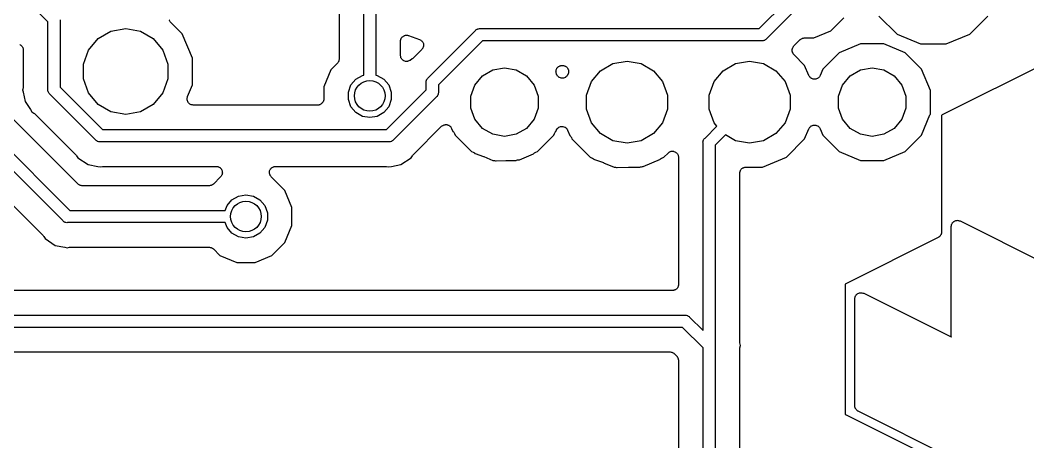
# Model space of a CAD drawing. Extents: x 240.1 to 314.9, y -176.2 to -102.8.
# Drawn here: x 273.17 to 294.06, y -141.66 to -132.92 of the extents above; entities that cross this region are included whole.
import ezdxf

# ---------------------------------------------------------------- set-up
doc = ezdxf.new("R2010")
doc.units = 0
doc.header["$MEASUREMENT"] = 0
doc.layers.add('BLACK', color=7, linetype='CONTINUOUS')

msp = doc.modelspace()

# ---------------------------------------------------------------- linework, layer by layer
at = {"layer": 'BLACK', "linetype": 'CONTINUOUS'}
for p, q in [((279.785, -131.889), (279.785, -133.725)), ((280.293, -134.061), (280.293, -131.82)), ((280.547, -131.867), (280.547, -134.061)), ((288.491, -133.096), (289.038, -132.549)), ((273.748, -132.958), (273.54, -132.75)), ((289.221, -132.725), (288.638, -133.309)), ((273.748, -134.354), (273.748, -132.958)), ((274.002, -132.911), (274.002, -134.307)), ((276.266, -132.923), (276.261, -132.916)), ((276.269, -132.931), (276.266, -132.923)), ((276.278, -132.941), (276.269, -132.931)), ((276.286, -132.952), (276.278, -132.941)), ((276.535, -133.201), (276.286, -132.952)), ((289.973, -133.141), (290.24, -132.874)), ((290.97, -132.835), (291.345, -133.21)), ((292.855, -133.21), (293.23, -132.835)), ((274.789, -133.303), (275.057, -133.149)), ((275.057, -133.149), (275.361, -133.095)), ((275.361, -133.095), (275.666, -133.149)), ((275.666, -133.149), (275.933, -133.303)), ((276.746, -133.71), (276.535, -133.201)), ((281.629, -134.116), (282.608, -133.137)), ((282.608, -133.137), (282.619, -133.124)), ((282.619, -133.124), (282.634, -133.116)), ((282.634, -133.116), (282.647, -133.106)), ((282.647, -133.106), (282.653, -133.105)), ((282.653, -133.105), (282.658, -133.102)), ((282.658, -133.102), (282.674, -133.099)), ((282.674, -133.099), (282.691, -133.095)), ((282.691, -133.095), (282.708, -133.096)), ((282.708, -133.096), (288.491, -133.096)), ((289.622, -133.286), (289.973, -133.141)), ((291.345, -133.21), (291.835, -133.413)), ((292.365, -133.413), (292.855, -133.21)), ((273.167, -133.427), (273.177, -133.431)), ((273.177, -133.431), (273.186, -133.438)), ((274.591, -133.54), (274.789, -133.303)), ((275.933, -133.303), (276.132, -133.54)), ((281.055, -133.359), (281.057, -133.348)), ((281.055, -133.65), (281.055, -133.359)), ((281.057, -133.337), (281.061, -133.327)), ((281.057, -133.348), (281.057, -133.337)), ((281.061, -133.327), (281.063, -133.316)), ((281.063, -133.316), (281.068, -133.306)), ((281.068, -133.306), (281.072, -133.296)), ((281.072, -133.296), (281.079, -133.287)), ((281.079, -133.287), (281.085, -133.277)), ((281.085, -133.277), (281.093, -133.27)), ((281.093, -133.27), (281.1, -133.262)), ((281.1, -133.262), (281.11, -133.256)), ((281.11, -133.256), (281.118, -133.249)), ((281.118, -133.249), (281.129, -133.245)), ((281.129, -133.245), (281.138, -133.24)), ((281.138, -133.24), (281.149, -133.238)), ((281.149, -133.238), (281.16, -133.234)), ((281.16, -133.234), (281.171, -133.234)), ((281.171, -133.234), (281.182, -133.232)), ((281.182, -133.232), (281.193, -133.234)), ((281.193, -133.234), (281.204, -133.234)), ((281.204, -133.234), (281.214, -133.238)), ((281.214, -133.238), (281.225, -133.24)), ((281.225, -133.24), (281.45, -133.321)), ((281.45, -133.321), (281.465, -133.329)), ((281.465, -133.329), (281.48, -133.336)), ((281.48, -133.336), (281.484, -133.34)), ((281.484, -133.34), (281.488, -133.343)), ((281.488, -133.343), (281.499, -133.356)), ((281.499, -133.356), (281.511, -133.367)), ((281.511, -133.367), (281.513, -133.372)), ((281.513, -133.372), (281.517, -133.377)), ((281.517, -133.377), (281.523, -133.392)), ((281.523, -133.392), (281.53, -133.407)), ((281.53, -133.407), (281.53, -133.413)), ((281.53, -133.413), (281.532, -133.418)), ((281.532, -133.418), (281.532, -133.435)), ((282.755, -133.35), (281.842, -134.263)), ((288.538, -133.35), (282.755, -133.35)), ((288.555, -133.351), (288.538, -133.35)), ((288.572, -133.347), (288.555, -133.351)), ((288.588, -133.344), (288.572, -133.347)), ((288.593, -133.341), (288.588, -133.344)), ((288.599, -133.34), (288.593, -133.341)), ((288.612, -133.33), (288.599, -133.34)), ((288.627, -133.322), (288.612, -133.33)), ((288.638, -133.309), (288.627, -133.322)), ((289.209, -133.456), (289.341, -133.324)), ((289.341, -133.324), (289.346, -133.32)), ((289.346, -133.32), (289.349, -133.316)), ((289.349, -133.316), (289.364, -133.308)), ((289.364, -133.308), (289.377, -133.298)), ((289.377, -133.298), (289.383, -133.297)), ((289.383, -133.297), (289.388, -133.294)), ((289.388, -133.294), (289.404, -133.291)), ((289.404, -133.291), (289.42, -133.287)), ((289.42, -133.287), (289.426, -133.287)), ((289.426, -133.287), (289.431, -133.286)), ((289.431, -133.286), (289.622, -133.286)), ((290.59, -133.413), (290.147, -133.597)), ((291.07, -133.413), (290.59, -133.413)), ((291.513, -133.597), (291.07, -133.413)), ((291.835, -133.413), (292.365, -133.413)), ((273.186, -133.438), (273.195, -133.443)), ((273.195, -133.443), (273.202, -133.452)), ((273.202, -133.452), (273.211, -133.459)), ((273.211, -133.459), (273.216, -133.468)), ((273.216, -133.468), (273.223, -133.477)), ((273.223, -133.477), (273.227, -133.487)), ((273.227, -133.487), (273.233, -133.497)), ((273.233, -133.497), (273.235, -133.508)), ((273.235, -133.508), (273.239, -133.518)), ((273.239, -133.518), (273.239, -133.53)), ((273.239, -133.53), (273.24, -133.54)), ((273.24, -133.54), (273.24, -134.285)), ((274.485, -133.83), (274.591, -133.54)), ((276.132, -133.54), (276.238, -133.83)), ((281.497, -133.53), (281.319, -133.708)), ((281.506, -133.516), (281.497, -133.53)), ((281.517, -133.504), (281.506, -133.516)), ((281.519, -133.498), (281.517, -133.504)), ((281.522, -133.494), (281.519, -133.498)), ((281.526, -133.478), (281.522, -133.494)), ((281.532, -133.462), (281.526, -133.478)), ((281.532, -133.435), (281.534, -133.451)), ((281.534, -133.451), (281.532, -133.457)), ((281.532, -133.457), (281.532, -133.462)), ((289.173, -133.535), (289.175, -133.524)), ((289.173, -133.546), (289.173, -133.535)), ((289.173, -133.557), (289.173, -133.546)), ((289.175, -133.567), (289.173, -133.557)), ((289.175, -133.524), (289.176, -133.513)), ((289.176, -133.578), (289.175, -133.567)), ((289.176, -133.513), (289.181, -133.503)), ((289.181, -133.589), (289.176, -133.578)), ((289.181, -133.503), (289.184, -133.492)), ((289.184, -133.599), (289.181, -133.589)), ((289.184, -133.492), (289.19, -133.483)), ((289.19, -133.608), (289.184, -133.599)), ((289.19, -133.483), (289.195, -133.473)), ((289.195, -133.618), (289.19, -133.608)), ((289.195, -133.473), (289.203, -133.465)), ((289.203, -133.626), (289.195, -133.618)), ((289.203, -133.465), (289.209, -133.456)), ((289.209, -133.635), (289.203, -133.626)), ((289.431, -133.857), (289.209, -133.635)), ((290.147, -133.597), (289.807, -133.937)), ((291.853, -133.937), (291.513, -133.597)), ((274.485, -134.14), (274.485, -133.83)), ((276.238, -133.83), (276.238, -134.14)), ((276.746, -134.26), (276.746, -133.71)), ((279.748, -133.815), (279.613, -133.95)), ((279.751, -133.811), (279.748, -133.815)), ((279.755, -133.807), (279.751, -133.811)), ((279.764, -133.793), (279.755, -133.807)), ((279.773, -133.779), (279.764, -133.793)), ((279.775, -133.774), (279.773, -133.779)), ((279.777, -133.769), (279.775, -133.774)), ((279.78, -133.752), (279.777, -133.769)), ((279.785, -133.736), (279.78, -133.752)), ((279.785, -133.725), (279.784, -133.731)), ((279.784, -133.731), (279.785, -133.736)), ((281.056, -133.654), (281.055, -133.65)), ((281.055, -133.658), (281.056, -133.654)), ((281.06, -133.675), (281.055, -133.658)), ((281.063, -133.693), (281.06, -133.675)), ((281.065, -133.697), (281.063, -133.693)), ((281.066, -133.701), (281.065, -133.697)), ((281.076, -133.716), (281.066, -133.701)), ((281.085, -133.731), (281.076, -133.716)), ((281.088, -133.734), (281.085, -133.731)), ((281.09, -133.738), (281.088, -133.734)), ((281.105, -133.748), (281.09, -133.738)), ((281.118, -133.76), (281.105, -133.748)), ((281.122, -133.761), (281.118, -133.76)), ((281.126, -133.764), (281.122, -133.761)), ((281.143, -133.769), (281.126, -133.764)), ((281.16, -133.775), (281.143, -133.769)), ((281.164, -133.775), (281.16, -133.775)), ((281.168, -133.776), (281.164, -133.775)), ((281.186, -133.775), (281.168, -133.776)), ((281.204, -133.775), (281.186, -133.775)), ((281.208, -133.773), (281.204, -133.775)), ((281.212, -133.773), (281.208, -133.773)), ((281.229, -133.766), (281.212, -133.773)), ((281.245, -133.76), (281.229, -133.766)), ((281.249, -133.757), (281.245, -133.76)), ((281.253, -133.755), (281.249, -133.757)), ((281.3, -133.724), (281.253, -133.755)), ((281.309, -133.715), (281.3, -133.724)), ((281.319, -133.708), (281.309, -133.715)), ((285.203, -133.968), (285.459, -133.82)), ((285.459, -133.82), (285.75, -133.769)), ((285.75, -133.769), (286.041, -133.82)), ((286.041, -133.82), (286.297, -133.968)), ((287.743, -133.968), (287.999, -133.82)), ((287.999, -133.82), (288.29, -133.769)), ((288.29, -133.769), (288.581, -133.82)), ((288.581, -133.82), (288.837, -133.968)), ((294.455, -133.798), (292.281, -134.884)), ((279.613, -133.95), (279.467, -134.301)), ((282.754, -134.077), (282.967, -133.953)), ((282.967, -133.953), (283.21, -133.911)), ((283.21, -133.911), (283.453, -133.953)), ((283.453, -133.953), (283.666, -134.077)), ((284.277, -133.991), (284.279, -133.977)), ((284.279, -133.999), (284.277, -133.991)), ((284.279, -133.963), (284.282, -133.955)), ((284.279, -133.977), (284.279, -133.963)), ((284.279, -134.007), (284.279, -133.999)), ((284.283, -134.02), (284.279, -134.007)), ((284.282, -133.955), (284.283, -133.947)), ((284.283, -133.947), (284.289, -133.935)), ((284.286, -134.034), (284.283, -134.02)), ((284.291, -134.046), (284.286, -134.034)), ((284.289, -133.935), (284.294, -133.921)), ((284.302, -134.062), (284.291, -134.046)), ((284.294, -133.921), (284.299, -133.915)), ((284.299, -133.915), (284.303, -133.908)), ((284.303, -133.908), (284.313, -133.898)), ((284.313, -133.898), (284.322, -133.888)), ((284.322, -133.888), (284.329, -133.884)), ((284.329, -133.884), (284.336, -133.878)), ((284.336, -133.878), (284.348, -133.873)), ((284.348, -133.873), (284.36, -133.866)), ((284.36, -133.866), (284.369, -133.864)), ((284.369, -133.864), (284.376, -133.861)), ((284.376, -133.861), (284.39, -133.86)), ((284.39, -133.86), (284.391, -133.86)), ((284.391, -133.86), (284.393, -133.86)), ((284.393, -133.86), (284.404, -133.858)), ((284.404, -133.858), (284.413, -133.858)), ((284.413, -133.858), (284.419, -133.859)), ((284.419, -133.859), (284.42, -133.859)), ((284.42, -133.859), (284.422, -133.86)), ((284.422, -133.86), (284.424, -133.86)), ((284.424, -133.86), (284.435, -133.86)), ((284.435, -133.86), (284.445, -133.864)), ((284.445, -133.864), (284.457, -133.866)), ((284.457, -133.866), (284.466, -133.871)), ((284.466, -133.871), (284.476, -133.875)), ((284.476, -133.875), (284.485, -133.882)), ((284.485, -133.882), (284.495, -133.888)), ((284.495, -133.888), (284.502, -133.896)), ((284.502, -133.896), (284.51, -133.903)), ((284.51, -133.903), (284.516, -133.913)), ((284.518, -134.057), (284.51, -134.074)), ((284.516, -133.913), (284.523, -133.921)), ((284.528, -134.04), (284.518, -134.057)), ((284.523, -133.921), (284.527, -133.932)), ((284.527, -133.932), (284.532, -133.941)), ((284.533, -134.028), (284.528, -134.04)), ((284.532, -133.941), (284.534, -133.952)), ((284.534, -134.017), (284.533, -134.028)), ((284.534, -133.952), (284.538, -133.963)), ((284.538, -134.007), (284.534, -134.017)), ((284.538, -133.963), (284.538, -133.974)), ((284.538, -133.974), (284.54, -133.985)), ((284.54, -133.985), (284.538, -133.996)), ((284.538, -133.996), (284.538, -134.007)), ((285.013, -134.194), (285.203, -133.968)), ((286.297, -133.968), (286.487, -134.194)), ((287.553, -134.194), (287.743, -133.968)), ((288.837, -133.968), (289.027, -134.194)), ((289.518, -134.068), (289.431, -133.857)), ((289.807, -133.937), (289.753, -134.068)), ((290.374, -134.077), (290.587, -133.953)), ((290.587, -133.953), (290.83, -133.911)), ((290.83, -133.911), (291.073, -133.953)), ((291.073, -133.953), (291.286, -134.077)), ((292.036, -134.38), (291.853, -133.937)), ((274.591, -134.43), (274.485, -134.14)), ((276.238, -134.14), (276.132, -134.43)), ((276.644, -134.505), (276.746, -134.26)), ((279.976, -134.412), (280.029, -134.264)), ((280.029, -134.264), (280.13, -134.144)), ((280.13, -134.144), (280.266, -134.066)), ((280.266, -134.066), (280.293, -134.061)), ((280.547, -134.061), (280.574, -134.066)), ((280.574, -134.066), (280.71, -134.144)), ((280.71, -134.144), (280.811, -134.264)), ((280.811, -134.264), (280.864, -134.412)), ((281.587, -134.199), (281.591, -134.182)), ((281.588, -134.216), (281.587, -134.199)), ((281.588, -134.364), (281.588, -134.216)), ((281.591, -134.182), (281.594, -134.166)), ((281.594, -134.166), (281.597, -134.161)), ((281.597, -134.161), (281.598, -134.155)), ((281.598, -134.155), (281.608, -134.142)), ((281.608, -134.142), (281.616, -134.127)), ((281.616, -134.127), (281.629, -134.116)), ((281.842, -134.263), (281.842, -134.411)), ((282.512, -134.497), (282.596, -134.265)), ((282.596, -134.265), (282.754, -134.077)), ((283.666, -134.077), (283.824, -134.265)), ((283.824, -134.265), (283.909, -134.497)), ((284.312, -134.079), (284.302, -134.062)), ((284.314, -134.081), (284.312, -134.079)), ((284.315, -134.083), (284.314, -134.081)), ((284.331, -134.095), (284.315, -134.083)), ((284.345, -134.107), (284.331, -134.095)), ((284.348, -134.108), (284.345, -134.107)), ((284.35, -134.11), (284.348, -134.108)), ((284.369, -134.115), (284.35, -134.11)), ((284.387, -134.122), (284.369, -134.115)), ((284.39, -134.122), (284.387, -134.122)), ((284.392, -134.123), (284.39, -134.122)), ((284.412, -134.122), (284.392, -134.123)), ((284.431, -134.122), (284.412, -134.122)), ((284.434, -134.121), (284.431, -134.122)), ((284.436, -134.121), (284.434, -134.121)), ((284.454, -134.114), (284.436, -134.121)), ((284.472, -134.107), (284.454, -134.114)), ((284.475, -134.105), (284.472, -134.107)), ((284.477, -134.104), (284.475, -134.105)), ((284.491, -134.091), (284.477, -134.104)), ((284.506, -134.078), (284.491, -134.091)), ((284.508, -134.076), (284.506, -134.078)), ((284.51, -134.074), (284.508, -134.076)), ((284.912, -134.472), (285.013, -134.194)), ((286.487, -134.194), (286.588, -134.472)), ((287.452, -134.472), (287.553, -134.194)), ((289.027, -134.194), (289.128, -134.472)), ((289.527, -134.082), (289.518, -134.068)), ((289.535, -134.096), (289.527, -134.082)), ((289.539, -134.1), (289.535, -134.096)), ((289.542, -134.105), (289.539, -134.1)), ((289.555, -134.115), (289.542, -134.105)), ((289.567, -134.126), (289.555, -134.115)), ((289.573, -134.128), (289.567, -134.126)), ((289.577, -134.132), (289.573, -134.128)), ((289.593, -134.137), (289.577, -134.132)), ((289.608, -134.143), (289.593, -134.137)), ((289.614, -134.143), (289.608, -134.143)), ((289.619, -134.145), (289.614, -134.143)), ((289.636, -134.144), (289.619, -134.145)), ((289.652, -134.145), (289.636, -134.144)), ((289.658, -134.143), (289.652, -134.145)), ((289.663, -134.143), (289.658, -134.143)), ((289.678, -134.137), (289.663, -134.143)), ((289.694, -134.132), (289.678, -134.137)), ((289.699, -134.128), (289.694, -134.132)), ((289.704, -134.126), (289.699, -134.128)), ((289.716, -134.115), (289.704, -134.126)), ((289.729, -134.105), (289.716, -134.115)), ((289.732, -134.1), (289.729, -134.105)), ((289.736, -134.096), (289.732, -134.1)), ((289.744, -134.082), (289.736, -134.096)), ((289.753, -134.068), (289.744, -134.082)), ((290.131, -134.497), (290.216, -134.265)), ((290.216, -134.265), (290.374, -134.077)), ((291.286, -134.077), (291.444, -134.265)), ((291.444, -134.265), (291.529, -134.497)), ((273.225, -134.37), (273.224, -134.373)), ((273.224, -134.373), (273.227, -134.381)), ((273.226, -134.363), (273.225, -134.37)), ((273.229, -134.357), (273.226, -134.363)), ((273.227, -134.381), (273.233, -134.392)), ((273.238, -134.31), (273.229, -134.357)), ((273.233, -134.392), (273.235, -134.401)), ((273.235, -134.401), (273.238, -134.41)), ((273.24, -134.285), (273.238, -134.297)), ((273.238, -134.297), (273.238, -134.31)), ((273.238, -134.41), (273.277, -134.608)), ((273.747, -134.371), (273.748, -134.354)), ((273.751, -134.387), (273.747, -134.371)), ((273.754, -134.404), (273.751, -134.387)), ((273.757, -134.409), (273.754, -134.404)), ((273.759, -134.414), (273.757, -134.409)), ((273.768, -134.428), (273.759, -134.414)), ((273.777, -134.443), (273.768, -134.428)), ((273.79, -134.454), (273.777, -134.443)), ((274.737, -135.401), (273.79, -134.454)), ((274.002, -134.307), (274.884, -135.189)), ((274.789, -134.667), (274.591, -134.43)), ((276.132, -134.43), (275.933, -134.667)), ((279.467, -134.301), (279.467, -134.554)), ((279.976, -134.568), (279.976, -134.412)), ((280.764, -135.189), (281.588, -134.364)), ((280.864, -134.412), (280.864, -134.568)), ((281.832, -134.471), (281.822, -134.485)), ((281.833, -134.466), (281.832, -134.471)), ((281.836, -134.461), (281.833, -134.466)), ((281.839, -134.444), (281.836, -134.461)), ((281.843, -134.428), (281.839, -134.444)), ((281.842, -134.411), (281.843, -134.428)), ((284.912, -134.768), (284.912, -134.472)), ((286.588, -134.472), (286.588, -134.768)), ((287.452, -134.768), (287.452, -134.472)), ((289.128, -134.472), (289.128, -134.768)), ((292.036, -134.825), (292.036, -134.38)), ((273.277, -134.608), (273.386, -134.771)), ((275.057, -134.821), (274.789, -134.667)), ((275.933, -134.667), (275.666, -134.821)), ((276.635, -134.548), (276.637, -134.54)), ((276.637, -134.562), (276.635, -134.548)), ((276.637, -134.531), (276.641, -134.518)), ((276.637, -134.54), (276.637, -134.531)), ((276.637, -134.576), (276.637, -134.562)), ((276.64, -134.583), (276.637, -134.576)), ((276.641, -134.592), (276.64, -134.583)), ((276.641, -134.518), (276.644, -134.505)), ((276.647, -134.604), (276.641, -134.592)), ((276.652, -134.617), (276.647, -134.604)), ((276.657, -134.623), (276.652, -134.617)), ((276.661, -134.631), (276.657, -134.623)), ((276.671, -134.64), (276.661, -134.631)), ((276.68, -134.651), (276.671, -134.64)), ((276.687, -134.655), (276.68, -134.651)), ((276.694, -134.661), (276.687, -134.655)), ((276.706, -134.666), (276.694, -134.661)), ((276.718, -134.673), (276.706, -134.666)), ((276.727, -134.674), (276.718, -134.673)), ((276.734, -134.677), (276.727, -134.674)), ((276.748, -134.678), (276.734, -134.677)), ((276.762, -134.681), (276.748, -134.678)), ((279.34, -134.681), (276.762, -134.681)), ((279.351, -134.679), (279.34, -134.681)), ((279.363, -134.679), (279.351, -134.679)), ((279.373, -134.675), (279.363, -134.679)), ((279.384, -134.673), (279.373, -134.675)), ((279.394, -134.667), (279.384, -134.673)), ((279.404, -134.663), (279.394, -134.667)), ((279.413, -134.656), (279.404, -134.663)), ((279.422, -134.651), (279.413, -134.656)), ((279.429, -134.642), (279.422, -134.651)), ((279.438, -134.635), (279.429, -134.642)), ((279.443, -134.626), (279.438, -134.635)), ((279.45, -134.617), (279.443, -134.626)), ((279.454, -134.607), (279.45, -134.617)), ((279.46, -134.597), (279.454, -134.607)), ((279.462, -134.586), (279.46, -134.597)), ((279.466, -134.576), (279.462, -134.586)), ((279.467, -134.554), (279.466, -134.564)), ((279.466, -134.564), (279.466, -134.576)), ((280.029, -134.716), (279.976, -134.568)), ((280.864, -134.568), (280.811, -134.716)), ((281.801, -134.51), (280.91, -135.401)), ((281.814, -134.5), (281.801, -134.51)), ((281.822, -134.485), (281.814, -134.5)), ((282.512, -134.743), (282.512, -134.497)), ((283.909, -134.497), (283.909, -134.743)), ((290.131, -134.743), (290.131, -134.497)), ((291.529, -134.497), (291.529, -134.743)), ((273.386, -134.771), (273.418, -134.818)), ((273.418, -134.818), (273.46, -134.846)), ((273.46, -134.846), (273.469, -134.855)), ((273.469, -134.855), (273.48, -134.862)), ((273.48, -134.862), (274.329, -135.711)), ((275.361, -134.875), (275.057, -134.821)), ((275.666, -134.821), (275.361, -134.875)), ((280.13, -134.836), (280.029, -134.716)), ((280.266, -134.914), (280.13, -134.836)), ((280.71, -134.836), (280.574, -134.914)), ((280.811, -134.716), (280.71, -134.836)), ((282.596, -134.975), (282.512, -134.743)), ((283.909, -134.743), (283.824, -134.975)), ((285.013, -135.046), (284.912, -134.768)), ((286.588, -134.768), (286.487, -135.046)), ((287.553, -135.046), (287.452, -134.768)), ((289.128, -134.768), (289.027, -135.046)), ((290.216, -134.975), (290.131, -134.743)), ((291.529, -134.743), (291.444, -134.975)), ((291.853, -135.303), (292.026, -134.886)), ((292.026, -134.886), (292.036, -134.87)), ((292.038, -134.837), (292.036, -134.825)), ((292.036, -134.87), (292.042, -134.859)), ((292.039, -134.848), (292.038, -134.837)), ((292.042, -134.858), (292.039, -134.848)), ((292.042, -134.859), (292.042, -134.858)), ((292.269, -134.894), (292.267, -134.897)), ((292.281, -134.884), (292.269, -134.894)), ((272.358, -135.018), (274.203, -136.863)), ((274.376, -136.318), (273.024, -134.966)), ((280.42, -134.941), (280.266, -134.914)), ((280.574, -134.914), (280.42, -134.941)), ((281.93, -135.104), (281.938, -135.101)), ((281.938, -135.101), (281.944, -135.096)), ((281.944, -135.096), (281.958, -135.093)), ((281.958, -135.093), (281.971, -135.087)), ((281.971, -135.087), (281.979, -135.087)), ((281.979, -135.087), (281.987, -135.085)), ((281.987, -135.085), (282.001, -135.086)), ((282.001, -135.086), (282.015, -135.085)), ((282.015, -135.085), (282.023, -135.088)), ((282.023, -135.088), (282.031, -135.089)), ((282.031, -135.089), (282.044, -135.094)), ((282.044, -135.094), (282.057, -135.099)), ((282.057, -135.099), (282.063, -135.104)), ((282.754, -135.163), (282.596, -134.975)), ((283.824, -134.975), (283.666, -135.163)), ((285.203, -135.272), (285.013, -135.046)), ((286.487, -135.046), (286.297, -135.272)), ((287.613, -135.117), (287.553, -135.046)), ((289.027, -135.046), (288.837, -135.272)), ((289.577, -135.108), (289.593, -135.103)), ((289.593, -135.103), (289.608, -135.097)), ((289.608, -135.097), (289.614, -135.097)), ((289.614, -135.097), (289.619, -135.095)), ((289.619, -135.095), (289.636, -135.096)), ((289.636, -135.096), (289.652, -135.095)), ((289.652, -135.095), (289.658, -135.097)), ((289.658, -135.097), (289.663, -135.097)), ((289.663, -135.097), (289.678, -135.103)), ((289.678, -135.103), (289.694, -135.108)), ((290.374, -135.163), (290.216, -134.975)), ((291.444, -134.975), (291.286, -135.163)), ((292.267, -134.897), (292.265, -134.9)), ((292.265, -134.9), (292.267, -134.916)), ((292.267, -134.916), (292.27, -134.935)), ((292.27, -134.935), (292.27, -137.312)), ((274.056, -137.076), (272.177, -135.197)), ((274.884, -135.189), (280.764, -135.189)), ((281.318, -135.711), (281.908, -135.121)), ((281.908, -135.121), (281.92, -135.114)), ((281.92, -135.114), (281.93, -135.104)), ((282.063, -135.104), (282.071, -135.107)), ((282.071, -135.107), (282.081, -135.117)), ((282.081, -135.117), (282.092, -135.125)), ((282.092, -135.125), (282.096, -135.133)), ((282.096, -135.133), (282.102, -135.138)), ((282.102, -135.138), (282.108, -135.151)), ((282.108, -135.151), (282.115, -135.163)), ((282.115, -135.163), (282.141, -135.225)), ((282.141, -135.225), (282.149, -135.231)), ((282.149, -135.231), (282.153, -135.238)), ((282.153, -135.238), (282.159, -135.243)), ((282.159, -135.243), (282.165, -135.256)), ((282.165, -135.256), (282.173, -135.268)), ((282.173, -135.268), (282.187, -135.303)), ((282.187, -135.303), (282.527, -135.643)), ((282.967, -135.286), (282.754, -135.163)), ((283.21, -135.329), (282.967, -135.286)), ((283.453, -135.286), (283.21, -135.329)), ((283.666, -135.163), (283.453, -135.286)), ((283.893, -135.643), (284.233, -135.303)), ((284.233, -135.303), (284.247, -135.268)), ((284.247, -135.268), (284.255, -135.256)), ((284.255, -135.256), (284.261, -135.243)), ((284.261, -135.243), (284.267, -135.238)), ((284.267, -135.238), (284.271, -135.231)), ((284.271, -135.231), (284.275, -135.228)), ((284.275, -135.228), (284.283, -135.206)), ((284.283, -135.206), (284.293, -135.188)), ((284.293, -135.188), (284.302, -135.17)), ((284.302, -135.17), (284.304, -135.169)), ((284.304, -135.169), (284.305, -135.167)), ((284.305, -135.167), (284.32, -135.154)), ((284.32, -135.154), (284.334, -135.141)), ((284.334, -135.141), (284.336, -135.14)), ((284.336, -135.14), (284.338, -135.139)), ((284.338, -135.139), (284.357, -135.131)), ((284.357, -135.131), (284.375, -135.124)), ((284.375, -135.124), (284.377, -135.124)), ((284.377, -135.124), (284.379, -135.123)), ((284.379, -135.123), (284.399, -135.123)), ((284.399, -135.123), (284.419, -135.122)), ((284.419, -135.122), (284.421, -135.123)), ((284.421, -135.123), (284.423, -135.123)), ((284.423, -135.123), (284.442, -135.129)), ((284.442, -135.129), (284.461, -135.135)), ((284.461, -135.135), (284.463, -135.136)), ((284.463, -135.136), (284.465, -135.137)), ((284.465, -135.137), (284.48, -135.15)), ((284.48, -135.15), (284.496, -135.162)), ((284.496, -135.162), (284.497, -135.164)), ((284.497, -135.164), (284.499, -135.165)), ((284.499, -135.165), (284.509, -135.182)), ((284.509, -135.182), (284.52, -135.199)), ((284.52, -135.199), (284.566, -135.311)), ((284.566, -135.311), (284.573, -135.316)), ((285.459, -135.42), (285.203, -135.272)), ((286.297, -135.272), (286.041, -135.42)), ((287.366, -135.364), (287.613, -135.117)), ((287.79, -135.299), (287.579, -135.511)), ((287.999, -135.42), (287.79, -135.299)), ((288.837, -135.272), (288.581, -135.42)), ((289.431, -135.383), (289.518, -135.172)), ((289.518, -135.172), (289.527, -135.158)), ((289.527, -135.158), (289.535, -135.144)), ((289.535, -135.144), (289.539, -135.14)), ((289.539, -135.14), (289.542, -135.135)), ((289.542, -135.135), (289.555, -135.125)), ((289.555, -135.125), (289.567, -135.114)), ((289.567, -135.114), (289.573, -135.112)), ((289.573, -135.112), (289.577, -135.108)), ((289.694, -135.108), (289.699, -135.112)), ((289.699, -135.112), (289.704, -135.114)), ((289.704, -135.114), (289.716, -135.125)), ((289.716, -135.125), (289.729, -135.135)), ((289.729, -135.135), (289.732, -135.14)), ((289.732, -135.14), (289.736, -135.144)), ((289.736, -135.144), (289.744, -135.158)), ((289.744, -135.158), (289.753, -135.172)), ((289.753, -135.172), (289.807, -135.303)), ((289.807, -135.303), (290.147, -135.643)), ((290.587, -135.286), (290.374, -135.163)), ((290.83, -135.329), (290.587, -135.286)), ((291.073, -135.286), (290.83, -135.329)), ((291.286, -135.163), (291.073, -135.286)), ((291.513, -135.643), (291.853, -135.303)), ((274.748, -135.414), (274.737, -135.401)), ((274.763, -135.423), (274.748, -135.414)), ((274.777, -135.432), (274.763, -135.423)), ((274.782, -135.434), (274.777, -135.432)), ((274.787, -135.437), (274.782, -135.434)), ((274.804, -135.44), (274.787, -135.437)), ((274.82, -135.444), (274.804, -135.44)), ((274.837, -135.443), (274.82, -135.444)), ((280.811, -135.443), (274.837, -135.443)), ((280.827, -135.444), (280.811, -135.443)), ((280.844, -135.44), (280.827, -135.444)), ((280.86, -135.437), (280.844, -135.44)), ((280.865, -135.434), (280.86, -135.437)), ((280.871, -135.432), (280.865, -135.434)), ((280.885, -135.423), (280.871, -135.432)), ((280.899, -135.414), (280.885, -135.423)), ((280.91, -135.401), (280.899, -135.414)), ((284.573, -135.316), (284.579, -135.325)), ((284.579, -135.325), (284.586, -135.333)), ((284.586, -135.333), (284.591, -135.344)), ((284.591, -135.344), (284.597, -135.353)), ((284.597, -135.353), (284.609, -135.383)), ((284.609, -135.383), (284.987, -135.761)), ((285.75, -135.471), (285.459, -135.42)), ((286.041, -135.42), (285.75, -135.471)), ((287.323, -135.447), (287.328, -135.431)), ((287.325, -135.464), (287.323, -135.447)), ((287.325, -139.353), (287.325, -135.464)), ((287.328, -135.431), (287.331, -135.414)), ((287.331, -135.414), (287.333, -135.409)), ((287.333, -135.409), (287.335, -135.404)), ((287.335, -135.404), (287.345, -135.39)), ((287.345, -135.39), (287.353, -135.375)), ((287.353, -135.375), (287.366, -135.364)), ((287.579, -135.511), (287.579, -139.643)), ((288.29, -135.471), (287.999, -135.42)), ((288.581, -135.42), (288.29, -135.471)), ((289.053, -135.761), (289.431, -135.383)), ((274.329, -135.711), (274.336, -135.722)), ((274.336, -135.722), (274.345, -135.731)), ((281.303, -135.731), (281.311, -135.722)), ((281.311, -135.722), (281.318, -135.711)), ((282.527, -135.643), (282.562, -135.657)), ((282.562, -135.657), (282.574, -135.665)), ((282.574, -135.665), (282.587, -135.671)), ((282.587, -135.671), (282.592, -135.677)), ((282.592, -135.677), (282.599, -135.681)), ((282.599, -135.681), (282.602, -135.685)), ((282.602, -135.685), (282.775, -135.746)), ((283.519, -135.812), (283.815, -135.689)), ((283.815, -135.689), (283.821, -135.681)), ((283.821, -135.681), (283.828, -135.677)), ((283.828, -135.677), (283.833, -135.671)), ((283.833, -135.671), (283.846, -135.665)), ((283.846, -135.665), (283.858, -135.657)), ((283.858, -135.657), (283.893, -135.643)), ((286.513, -135.761), (286.6, -135.674)), ((286.6, -135.674), (286.614, -135.664)), ((286.614, -135.664), (286.626, -135.654)), ((286.626, -135.654), (286.632, -135.652)), ((286.632, -135.652), (286.636, -135.649)), ((286.636, -135.649), (286.652, -135.644)), ((286.652, -135.644), (286.668, -135.639)), ((286.668, -135.639), (286.673, -135.639)), ((286.673, -135.639), (286.679, -135.637)), ((286.679, -135.637), (286.695, -135.639)), ((286.695, -135.639), (286.712, -135.639)), ((286.712, -135.639), (286.717, -135.64)), ((286.717, -135.64), (286.723, -135.641)), ((286.723, -135.641), (286.738, -135.648)), ((286.738, -135.648), (286.753, -135.654)), ((286.753, -135.654), (286.758, -135.657)), ((286.758, -135.657), (286.763, -135.66)), ((286.763, -135.66), (286.774, -135.671)), ((286.774, -135.671), (286.787, -135.682)), ((286.787, -135.682), (286.79, -135.687)), ((286.79, -135.687), (286.794, -135.691)), ((286.794, -135.691), (286.801, -135.706)), ((286.801, -135.706), (286.809, -135.72)), ((286.809, -135.72), (286.81, -135.726)), ((286.81, -135.726), (286.812, -135.731)), ((290.147, -135.643), (290.59, -135.826)), ((291.07, -135.826), (291.513, -135.643)), ((272.126, -135.864), (273.648, -137.386)), ((274.345, -135.731), (274.373, -135.773)), ((274.373, -135.773), (274.583, -135.914)), ((274.583, -135.914), (274.781, -135.953)), ((280.867, -135.953), (281.064, -135.914)), ((281.064, -135.914), (281.274, -135.773)), ((281.274, -135.773), (281.303, -135.731)), ((282.775, -135.746), (282.778, -135.748)), ((282.778, -135.748), (282.782, -135.749)), ((282.782, -135.749), (282.97, -135.826)), ((282.97, -135.826), (282.982, -135.826)), ((282.982, -135.826), (283.003, -135.83)), ((283.003, -135.83), (283.024, -135.834)), ((283.024, -135.834), (283.036, -135.838)), ((283.036, -135.838), (283.239, -135.827)), ((283.239, -135.827), (283.243, -135.827)), ((283.243, -135.827), (283.246, -135.826)), ((283.246, -135.826), (283.45, -135.826)), ((283.45, -135.826), (283.461, -135.822)), ((283.461, -135.822), (283.482, -135.817)), ((283.482, -135.817), (283.503, -135.812)), ((283.503, -135.812), (283.519, -135.812)), ((284.987, -135.761), (285.017, -135.773)), ((285.017, -135.773), (285.026, -135.779)), ((285.026, -135.779), (285.037, -135.784)), ((285.037, -135.784), (285.045, -135.791)), ((285.045, -135.791), (285.054, -135.797)), ((285.054, -135.797), (285.057, -135.801)), ((285.057, -135.801), (285.26, -135.874)), ((285.26, -135.874), (285.263, -135.876)), ((285.263, -135.876), (285.266, -135.877)), ((285.266, -135.877), (285.482, -135.966)), ((286.082, -135.953), (286.441, -135.804)), ((286.441, -135.804), (286.446, -135.797)), ((286.446, -135.797), (286.455, -135.791)), ((286.455, -135.791), (286.463, -135.784)), ((286.463, -135.784), (286.474, -135.779)), ((286.474, -135.779), (286.483, -135.773)), ((286.483, -135.773), (286.513, -135.761)), ((286.812, -135.731), (286.814, -135.747)), ((286.814, -135.747), (286.817, -135.764)), ((286.817, -135.764), (286.817, -138.398)), ((288.558, -135.966), (289.053, -135.761)), ((290.59, -135.826), (291.07, -135.826)), ((274.781, -135.953), (274.781, -135.953)), ((274.781, -135.953), (274.831, -135.963)), ((274.831, -135.963), (274.881, -135.953)), ((274.881, -135.953), (274.894, -135.953)), ((274.894, -135.953), (274.906, -135.951)), ((274.906, -135.951), (277.239, -135.951)), ((277.239, -135.951), (277.255, -135.953)), ((277.255, -135.953), (277.272, -135.955)), ((277.272, -135.955), (277.277, -135.957)), ((277.277, -135.957), (277.282, -135.958)), ((277.282, -135.958), (277.297, -135.966)), ((277.297, -135.966), (277.312, -135.973)), ((277.312, -135.973), (277.316, -135.977)), ((277.316, -135.977), (277.32, -135.98)), ((277.32, -135.98), (277.331, -135.993)), ((277.331, -135.993), (277.343, -136.005)), ((277.349, -136.141), (277.338, -136.154)), ((277.343, -136.005), (277.345, -136.01)), ((277.345, -136.01), (277.349, -136.014)), ((277.349, -136.014), (277.355, -136.03)), ((277.351, -136.136), (277.349, -136.141)), ((277.354, -136.131), (277.351, -136.136)), ((277.358, -136.115), (277.354, -136.131)), ((277.355, -136.03), (277.362, -136.045)), ((277.364, -136.1), (277.358, -136.115)), ((277.362, -136.045), (277.362, -136.05)), ((277.362, -136.05), (277.364, -136.055)), ((277.364, -136.055), (277.364, -136.072)), ((277.364, -136.072), (277.365, -136.089)), ((277.365, -136.089), (277.364, -136.094)), ((277.364, -136.094), (277.364, -136.1)), ((278.341, -136.089), (278.342, -136.072)), ((278.342, -136.094), (278.341, -136.089)), ((278.342, -136.055), (278.344, -136.05)), ((278.342, -136.072), (278.342, -136.055)), ((278.342, -136.1), (278.342, -136.094)), ((278.348, -136.115), (278.342, -136.1)), ((278.344, -136.045), (278.351, -136.03)), ((278.344, -136.05), (278.344, -136.045)), ((278.352, -136.131), (278.348, -136.115)), ((278.351, -136.03), (278.357, -136.014)), ((278.355, -136.136), (278.352, -136.131)), ((278.357, -136.141), (278.355, -136.136)), ((278.357, -136.014), (278.361, -136.01)), ((278.368, -136.154), (278.357, -136.141)), ((278.361, -136.01), (278.363, -136.005)), ((278.363, -136.005), (278.375, -135.993)), ((278.375, -135.993), (278.386, -135.98)), ((278.386, -135.98), (278.39, -135.977)), ((278.39, -135.977), (278.394, -135.973)), ((278.394, -135.973), (278.409, -135.966)), ((278.409, -135.966), (278.424, -135.958)), ((278.424, -135.958), (278.429, -135.957)), ((278.429, -135.957), (278.434, -135.955)), ((278.434, -135.955), (278.451, -135.953)), ((278.451, -135.953), (278.467, -135.951)), ((278.467, -135.951), (280.741, -135.951)), ((280.741, -135.951), (280.753, -135.953)), ((280.753, -135.953), (280.766, -135.953)), ((280.766, -135.953), (280.816, -135.963)), ((280.816, -135.963), (280.867, -135.953)), ((280.867, -135.953), (280.867, -135.953)), ((285.482, -135.966), (285.492, -135.966)), ((285.492, -135.966), (285.513, -135.97)), ((285.513, -135.97), (285.535, -135.974)), ((285.535, -135.974), (285.544, -135.977)), ((285.544, -135.977), (285.778, -135.966)), ((285.778, -135.966), (285.781, -135.967)), ((285.781, -135.967), (285.783, -135.966)), ((285.783, -135.966), (286.018, -135.966)), ((286.018, -135.966), (286.026, -135.963)), ((286.026, -135.963), (286.048, -135.958)), ((286.048, -135.958), (286.069, -135.953)), ((286.069, -135.953), (286.069, -135.953)), ((286.069, -135.953), (286.069, -135.953)), ((286.069, -135.953), (286.069, -135.953)), ((286.069, -135.953), (286.082, -135.953)), ((288.087, -136.093), (288.089, -136.082)), ((288.087, -139.585), (288.087, -136.093)), ((288.089, -136.071), (288.093, -136.061)), ((288.089, -136.082), (288.089, -136.071)), ((288.093, -136.061), (288.094, -136.05)), ((288.094, -136.05), (288.1, -136.04)), ((288.1, -136.04), (288.104, -136.03)), ((288.104, -136.03), (288.111, -136.021)), ((288.111, -136.021), (288.117, -136.012)), ((288.117, -136.012), (288.125, -136.004)), ((288.125, -136.004), (288.132, -135.996)), ((288.132, -135.996), (288.142, -135.99)), ((288.142, -135.99), (288.15, -135.983)), ((288.15, -135.983), (288.161, -135.979)), ((288.161, -135.979), (288.17, -135.974)), ((288.17, -135.974), (288.181, -135.972)), ((288.181, -135.972), (288.192, -135.968)), ((288.192, -135.968), (288.203, -135.968)), ((288.203, -135.968), (288.214, -135.966)), ((288.214, -135.966), (288.558, -135.966)), ((274.38, -136.321), (274.376, -136.318)), ((274.384, -136.325), (274.38, -136.321)), ((274.398, -136.334), (274.384, -136.325)), ((274.412, -136.343), (274.398, -136.334)), ((274.417, -136.345), (274.412, -136.343)), ((274.422, -136.347), (274.417, -136.345)), ((274.439, -136.35), (274.422, -136.347)), ((274.455, -136.355), (274.439, -136.35)), ((274.46, -136.354), (274.455, -136.355)), ((274.466, -136.355), (274.46, -136.354)), ((277.088, -136.355), (274.466, -136.355)), ((277.094, -136.354), (277.088, -136.355)), ((277.099, -136.355), (277.094, -136.354)), ((277.115, -136.35), (277.099, -136.355)), ((277.132, -136.347), (277.115, -136.35)), ((277.137, -136.345), (277.132, -136.347)), ((277.142, -136.343), (277.137, -136.345)), ((277.156, -136.334), (277.142, -136.343)), ((277.17, -136.325), (277.156, -136.334)), ((277.174, -136.321), (277.17, -136.325)), ((277.178, -136.318), (277.174, -136.321)), ((277.329, -136.167), (277.178, -136.318)), ((277.338, -136.154), (277.329, -136.167)), ((278.377, -136.167), (278.368, -136.154)), ((278.66, -136.45), (278.377, -136.167)), ((277.699, -136.566), (277.853, -136.539)), ((277.853, -136.539), (278.007, -136.566)), ((278.805, -136.801), (278.66, -136.45)), ((277.426, -136.863), (277.462, -136.764)), ((277.462, -136.764), (277.563, -136.644)), ((277.563, -136.644), (277.699, -136.566)), ((278.007, -136.566), (278.143, -136.644)), ((278.143, -136.644), (278.244, -136.764)), ((278.244, -136.764), (278.298, -136.912)), ((274.203, -136.863), (277.426, -136.863)), ((278.298, -136.912), (278.298, -137.068)), ((278.805, -137.179), (278.805, -136.801)), ((274.067, -137.089), (274.056, -137.076)), ((274.082, -137.097), (274.067, -137.089)), ((274.095, -137.107), (274.082, -137.097)), ((274.101, -137.108), (274.095, -137.107)), ((274.106, -137.111), (274.101, -137.108)), ((274.122, -137.114), (274.106, -137.111)), ((274.139, -137.118), (274.122, -137.114)), ((274.156, -137.117), (274.139, -137.118)), ((277.426, -137.117), (274.156, -137.117)), ((277.462, -137.216), (277.426, -137.117)), ((278.298, -137.068), (278.244, -137.216)), ((278.66, -137.53), (278.805, -137.179)), ((292.47, -137.195), (292.473, -137.177)), ((292.473, -137.177), (292.475, -137.159)), ((292.475, -137.159), (292.477, -137.156)), ((292.477, -137.156), (292.478, -137.152)), ((292.478, -137.152), (292.487, -137.136)), ((292.487, -137.136), (292.495, -137.12)), ((292.495, -137.12), (292.498, -137.117)), ((292.498, -137.117), (292.5, -137.114)), ((292.5, -137.114), (292.514, -137.102)), ((292.514, -137.102), (292.527, -137.09)), ((292.527, -137.09), (292.531, -137.088)), ((292.531, -137.088), (292.534, -137.086)), ((292.534, -137.086), (292.551, -137.079)), ((292.551, -137.079), (292.567, -137.072)), ((292.567, -137.072), (292.571, -137.072)), ((292.571, -137.072), (292.575, -137.07)), ((292.575, -137.07), (292.593, -137.07)), ((292.593, -137.07), (292.612, -137.069)), ((292.612, -137.069), (292.615, -137.07)), ((292.615, -137.07), (292.619, -137.07)), ((292.619, -137.07), (292.636, -137.077)), ((292.636, -137.077), (292.654, -137.082)), ((292.654, -137.082), (294.4, -137.955)), ((273.648, -137.386), (273.655, -137.396)), ((273.655, -137.396), (273.664, -137.405)), ((277.563, -137.336), (277.462, -137.216)), ((277.699, -137.414), (277.563, -137.336)), ((278.143, -137.336), (278.007, -137.414)), ((278.244, -137.216), (278.143, -137.336)), ((292.235, -137.399), (292.221, -137.41)), ((292.237, -137.396), (292.235, -137.399)), ((292.24, -137.393), (292.237, -137.396)), ((292.249, -137.377), (292.24, -137.393)), ((292.26, -137.362), (292.249, -137.377)), ((292.262, -137.355), (292.26, -137.358)), ((292.26, -137.358), (292.26, -137.362)), ((292.266, -137.337), (292.262, -137.355)), ((292.27, -137.319), (292.266, -137.337)), ((292.27, -137.312), (292.269, -137.315)), ((292.269, -137.315), (292.27, -137.319)), ((292.47, -139.482), (292.47, -137.195)), ((273.664, -137.405), (273.692, -137.448)), ((273.692, -137.448), (273.902, -137.588)), ((273.902, -137.588), (274.1, -137.627)), ((277.853, -137.441), (277.699, -137.414)), ((278.007, -137.414), (277.853, -137.441)), ((278.393, -137.797), (278.66, -137.53)), ((292.2, -137.425), (290.281, -138.384)), ((292.203, -137.423), (292.2, -137.425)), ((292.207, -137.421), (292.203, -137.423)), ((292.221, -137.41), (292.207, -137.421)), ((274.1, -137.627), (274.1, -137.627)), ((274.1, -137.627), (274.15, -137.637)), ((274.15, -137.637), (274.2, -137.627)), ((274.2, -137.627), (274.213, -137.627)), ((274.213, -137.627), (274.225, -137.625)), ((274.225, -137.625), (277.088, -137.625)), ((277.088, -137.625), (277.094, -137.626)), ((277.094, -137.626), (277.099, -137.625)), ((277.099, -137.625), (277.115, -137.63)), ((277.115, -137.63), (277.132, -137.633)), ((277.132, -137.633), (277.137, -137.635)), ((277.137, -137.635), (277.142, -137.637)), ((277.142, -137.637), (277.156, -137.646)), ((277.156, -137.646), (277.17, -137.655)), ((277.17, -137.655), (277.174, -137.659)), ((277.174, -137.659), (277.178, -137.662)), ((277.178, -137.662), (277.313, -137.797)), ((277.313, -137.797), (277.664, -137.942)), ((278.042, -137.942), (278.393, -137.797)), ((277.664, -137.942), (278.042, -137.942)), ((286.809, -138.441), (286.804, -138.451)), ((286.811, -138.43), (286.809, -138.441)), ((286.815, -138.42), (286.811, -138.43)), ((286.817, -138.398), (286.815, -138.409)), ((286.815, -138.409), (286.815, -138.42)), ((290.271, -138.393), (290.27, -138.4)), ((290.27, -138.4), (290.27, -141.077)), ((290.272, -138.392), (290.271, -138.393)), ((290.281, -138.384), (290.272, -138.392)), ((286.69, -138.525), (269.164, -138.525)), ((286.701, -138.523), (286.69, -138.525)), ((286.712, -138.523), (286.701, -138.523)), ((286.722, -138.519), (286.712, -138.523)), ((286.733, -138.517), (286.722, -138.519)), ((286.743, -138.512), (286.733, -138.517)), ((286.753, -138.508), (286.743, -138.512)), ((286.762, -138.501), (286.753, -138.508)), ((286.771, -138.495), (286.762, -138.501)), ((286.779, -138.487), (286.771, -138.495)), ((286.787, -138.48), (286.779, -138.487)), ((286.793, -138.47), (286.787, -138.48)), ((286.8, -138.462), (286.793, -138.47)), ((286.804, -138.451), (286.8, -138.462)), ((290.477, -138.656), (290.478, -138.652)), ((290.478, -138.652), (290.487, -138.636)), ((290.487, -138.636), (290.495, -138.62)), ((290.495, -138.62), (290.498, -138.617)), ((290.498, -138.617), (290.5, -138.614)), ((290.5, -138.614), (290.514, -138.602)), ((290.514, -138.602), (290.527, -138.59)), ((290.527, -138.59), (290.531, -138.588)), ((290.531, -138.588), (290.534, -138.586)), ((290.534, -138.586), (290.551, -138.579)), ((290.551, -138.579), (290.567, -138.572)), ((290.567, -138.572), (290.571, -138.572)), ((290.571, -138.572), (290.575, -138.57)), ((290.575, -138.57), (290.593, -138.57)), ((290.593, -138.57), (290.612, -138.569)), ((290.612, -138.569), (290.615, -138.57)), ((290.615, -138.57), (290.619, -138.57)), ((290.619, -138.57), (290.636, -138.577)), ((290.636, -138.577), (290.654, -138.582)), ((290.654, -138.582), (292.464, -139.487)), ((290.47, -138.695), (290.473, -138.677)), ((290.47, -140.912), (290.47, -138.695)), ((290.473, -138.677), (290.475, -138.659)), ((290.475, -138.659), (290.477, -138.656)), ((268.859, -139.033), (286.946, -139.033)), ((286.946, -139.033), (286.963, -139.032)), ((286.963, -139.032), (286.979, -139.036)), ((286.979, -139.036), (286.996, -139.039)), ((286.996, -139.039), (287.001, -139.042)), ((287.001, -139.042), (287.006, -139.043)), ((287.006, -139.043), (287.02, -139.053)), ((287.02, -139.053), (287.035, -139.061)), ((287.035, -139.061), (287.046, -139.074)), ((287.046, -139.074), (287.325, -139.353)), ((286.899, -139.287), (268.906, -139.287)), ((287.325, -139.713), (286.899, -139.287)), ((292.464, -139.487), (292.469, -139.489)), ((292.469, -139.489), (292.47, -139.482)), ((287.579, -139.643), (287.58, -139.649)), ((287.58, -139.649), (287.579, -139.666)), ((287.579, -139.666), (287.579, -144.397)), ((288.089, -139.597), (288.087, -139.585)), ((288.089, -139.61), (288.089, -139.597)), ((288.099, -139.66), (288.089, -139.61)), ((288.089, -139.71), (288.099, -139.66)), ((269.169, -139.795), (286.636, -139.795)), ((286.636, -139.795), (286.642, -139.796)), ((286.642, -139.796), (286.647, -139.795)), ((286.647, -139.795), (286.663, -139.8)), ((286.663, -139.8), (286.68, -139.803)), ((286.68, -139.803), (286.684, -139.805)), ((286.684, -139.805), (286.69, -139.807)), ((286.69, -139.807), (286.703, -139.816)), ((286.703, -139.816), (286.718, -139.825)), ((286.718, -139.825), (286.721, -139.829)), ((286.721, -139.829), (286.726, -139.832)), ((286.726, -139.832), (286.78, -139.886)), ((286.78, -139.886), (286.783, -139.89)), ((286.783, -139.89), (286.787, -139.894)), ((286.787, -139.894), (286.795, -139.908)), ((287.325, -144.444), (287.325, -139.713)), ((288.087, -139.735), (288.089, -139.723)), ((288.087, -142.344), (288.087, -139.735)), ((288.089, -139.723), (288.089, -139.71)), ((286.795, -139.908), (286.805, -139.922)), ((286.805, -139.922), (286.806, -139.927)), ((286.806, -139.927), (286.809, -139.932)), ((286.809, -139.932), (286.812, -139.949)), ((286.812, -139.949), (286.816, -139.965)), ((286.816, -139.965), (286.816, -139.97)), ((286.816, -139.97), (286.817, -139.976)), ((286.817, -139.976), (286.817, -144.375)), ((290.471, -140.915), (290.47, -140.912)), ((290.47, -140.919), (290.471, -140.915)), ((290.474, -140.937), (290.47, -140.919)), ((290.478, -140.955), (290.474, -140.937)), ((290.27, -141.077), (290.272, -141.089)), ((290.272, -141.089), (290.273, -141.09)), ((290.273, -141.09), (290.279, -141.095)), ((290.279, -141.095), (292.2, -142.055)), ((290.48, -140.958), (290.478, -140.955)), ((290.48, -140.962), (290.48, -140.958)), ((290.491, -140.977), (290.48, -140.962)), ((290.5, -140.993), (290.491, -140.977)), ((290.503, -140.996), (290.5, -140.993)), ((290.505, -140.999), (290.503, -140.996)), ((290.519, -141.01), (290.505, -140.999)), ((290.534, -141.021), (290.519, -141.01)), ((290.537, -141.023), (290.534, -141.021)), ((290.54, -141.025), (290.537, -141.023)), ((292.466, -141.988), (290.54, -141.025))]:
    msp.add_line(p, q, dxfattribs=at)
at = {"layer": 'BLACK'}
for centre in [(280.42, -134.49), (277.853, -136.99)]:
    msp.add_circle(centre, 0.318, dxfattribs=at)

doc.saveas('drawing.dxf')
